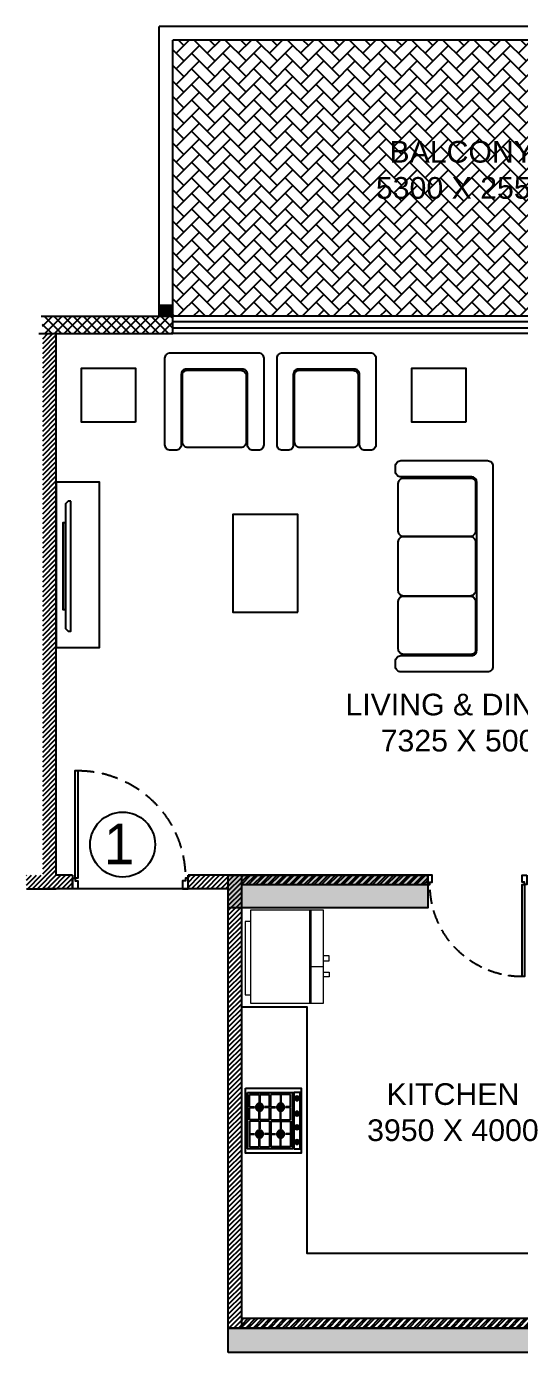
# Model space of a CAD drawing. Header units: millimetres. Extents: x 9732424 to 9753484, y 4290578 to 4302818.
# Drawn here: x 9732424 to 9736977, y 4290578 to 4302818 of the extents above; entities that cross this region are included whole.
import ezdxf

# ---------------------------------------------------------------- set-up
doc = ezdxf.new("R2010")
doc.units = ezdxf.units.MM
doc.header["$LTSCALE"] = 300
doc.linetypes.add('DASHED', pattern=[0.75, 0.5, -0.25])
doc.linetypes.add('DASHED2', pattern=[0.375, 0.25, -0.125])
for name, color, linetype in [('3', 3, 'Continuous'), ('A-COLUMN', 2, 'Continuous'), ('A-COLUMN HATCH', 8, 'Continuous'), ('A-COLUMN-HATCH', 8, 'Continuous'), ('A-DOOR', 1, 'Continuous'), ('A-FURNITURE', 5, 'Continuous'), ('A-GLASS', 1, 'Continuous'), ('A-LINE-MEDIUM', 1, 'Continuous'), ('A-SUNK 250', 8, 'Continuous'), ('A-TEXT', 3, 'Continuous'), ('A-WALL', 3, 'Continuous'), ('A-WALL-HATCH-125MM', 8, 'Continuous'), ('A-WALL-HATCH-160MM', 5, 'Continuous'), ('A-WALL-HATCH-90MM', 8, 'Continuous'), ('A-WALL-PARAPET', 1, 'Continuous'), ('A-WINDOW', 5, 'Continuous')]:
    doc.layers.add(name, color=color, linetype=linetype)
doc.layers.add('FUR', color=8, linetype='Continuous', lineweight=5)
doc.styles.add('ARIAL', font='arial.ttf')
doc.styles.add('FUTURA MD BT', font='')
doc.styles.get('FUTURA MD BT').set_extended_font_data('Futura Md BT')

# ---------------------------------------------------------------- blocks, each defined once
blk = doc.blocks.new('RRF')
at = {"layer": 'A-FURNITURE', "elevation": 0}
blk.add_lwpolyline([(2702126, -453956), (2702389, -453956), (2702389, -452431), (2701989, -452431), (2701989, -453956), (2702389, -453956)], dxfattribs=at)
for points in [[(2702124, -452606), (2702099, -452606), (2702074, -452631), (2702074, -453781), (2702099, -453806), (2702124, -453806)], [(2702074, -452806), (2702049, -452806), (2702049, -453606), (2702074, -453606)]]:
    blk.add_lwpolyline(points, close=True, dxfattribs=at)
blk = doc.blocks.new('DR-1067')
at = {"layer": 'A-DOOR'}
for points in [[(149116, -100321), (148124, -100321), (148124, -100346), (149116, -100346)], [(149216, -100296), (149116, -100296), (149116, -100321), (149141, -100321), (149141, -100346), (149216, -100346)], [(149216, -101363), (149116, -101363), (149116, -101338), (149141, -101338), (149141, -101313), (149216, -101313)]]:
    blk.add_lwpolyline(points, close=True, dxfattribs=at)
at = {"layer": 'A-DOOR', "color": 5, "linetype": 'DASHED'}
blk.add_arc((149116, -100346), 992, 180, 270, dxfattribs=at)
blk = doc.blocks.new('frz')
at = {"layer": 'FUR', "color": 5}
for p, q in [((113997, -361182), (114857, -361182)), ((113997, -361857), (113997, -361182)), ((114285, -361129), (114240, -361129)), ((114240, -361129), (114240, -361182)), ((114285, -361182), (114285, -361129)), ((114338, -361297), (114338, -361182)), ((114390, -361129), (114436, -361129)), ((114390, -361182), (114390, -361129)), ((114436, -361129), (114436, -361182)), ((114857, -361182), (114857, -361857)), ((113997, -361297), (114857, -361297)), ((113997, -361308), (114857, -361308)), ((114857, -361857), (113997, -361857))]:
    blk.add_line(p, q, dxfattribs=at)
blk.add_lwpolyline([(114753, -361857), (114753, -361907), (114075, -361907), (114075, -361857)], dxfattribs=at)
blk = doc.blocks.new('A$C186D51AF')
at = {"layer": 'A-FURNITURE', "linetype": 'DASHED2', "ltscale": 150}
h = blk.add_hatch(dxfattribs=at)
h.set_pattern_fill('HEX', color=8, scale=9.473684, style=0)
h.set_pattern_definition([(90, (168.3158, 385.7368), (-2.05111, 3e-16), [1.1842, -2.36842]), (210, (168.3158, 385.7368), (1.02556, -1.77632), [1.1842, -2.36842]), (150, (168.3158, 386.921), (-1.02556, -1.77632), [1.1842, -2.36842])])
edge = h.paths.add_edge_path()
edge.add_ellipse((176, 386), major_axis=(11.4, 11.4), ratio=1, start_angle=45, end_angle=225)
edge.add_ellipse((176, 386), major_axis=(11.4, 11.4), ratio=1, start_angle=225, end_angle=405)
h = blk.add_hatch(dxfattribs=at)
h.set_pattern_fill('HEX', color=8, scale=9.473684, style=0)
h.set_pattern_definition([(90, (431.6842, 385.7368), (2.05111, -3e-16), [1.1842, -2.36842]), (330, (431.6842, 385.7368), (-1.02556, -1.77632), [1.1842, -2.36842]), (30, (431.6842, 386.921), (1.02556, -1.77632), [1.1842, -2.36842])])
h.paths.add_polyline_path([(440, 386, -1), (408, 386, -1)])
h = blk.add_hatch(dxfattribs=at)
h.set_pattern_fill('HEX', color=8, scale=9.473684, style=0)
h.set_pattern_definition([(270, (168.3158, 190.579), (-2.05111, 3e-16), [1.1842, -2.36842]), (150, (168.3158, 190.579), (1.02556, 1.77632), [1.1842, -2.36842]), (210, (168.3158, 189.3947), (-1.02556, 1.77632), [1.1842, -2.36842])])
h.paths.add_polyline_path([(160, 191, 1), (192, 191, 1)])
h = blk.add_hatch(dxfattribs=at)
h.set_pattern_fill('HEX', color=8, scale=9.473684, style=0)
h.set_pattern_definition([(270, (431.6842, 190.579), (2.05111, -3e-16), [1.1842, -2.36842]), (30, (431.6842, 190.579), (-1.02556, 1.77632), [1.1842, -2.36842]), (330, (431.6842, 189.3947), (1.02556, 1.77632), [1.1842, -2.36842])])
h.paths.add_polyline_path([(440, 191, -1), (408, 191, -1)])
at = {"layer": 'A-FURNITURE', "color": 8, "linetype": 'DASHED2', "ltscale": 150}
for p, q in [((58, 389, 0), (107, 389, 0)), ((58, 383, 0), (107, 383, 0)), ((107, 389, 0), (107, 383, 0)), ((107, 388, 0), (129, 388, 0)), ((107, 384, 0), (129, 384, 0)), ((129, 384, 0), (129, 388, 0)), ((174, 478, 0), (174, 455, 0)), ((179, 455, 0), (174, 455, 0)), ((174, 455, 0), (174, 433, 0)), ((174, 433, 0), (178, 433, 0)), ((178, 455, 0), (178, 433, 0)), ((179, 478, 0), (179, 455, 0)), ((223, 388, 0), (223, 384, 0)), ((246, 388, 0), (223, 388, 0)), ((246, 384, 0), (223, 384, 0)), ((294, 389, 0), (246, 389, 0)), ((246, 383, 0), (246, 389, 0)), ((294, 383, 0), (246, 383, 0)), ((294, 389, 0), (294, 478, 0)), ((294, 294, 0), (294, 383, 0)), ((306, 389, 0), (306, 478, 0)), ((306, 389, 0), (354, 389, 0)), ((306, 294, 0), (306, 383, 0)), ((306, 383, 0), (354, 383, 0)), ((354, 383, 0), (354, 389, 0)), ((354, 388, 0), (377, 388, 0)), ((354, 384, 0), (377, 384, 0)), ((377, 388, 0), (377, 384, 0)), ((421, 478, 0), (421, 455, 0)), ((421, 455, 0), (426, 455, 0)), ((422, 455, 0), (422, 433, 0)), ((426, 433, 0), (422, 433, 0)), ((426, 478, 0), (426, 455, 0)), ((426, 455, 0), (426, 433, 0)), ((471, 384, 0), (471, 388, 0)), ((493, 388, 0), (471, 388, 0)), ((493, 384, 0), (471, 384, 0)), ((542, 389, 0), (493, 389, 0)), ((493, 389, 0), (493, 383, 0)), ((542, 383, 0), (493, 383, 0)), ((174, 294, 0), (58, 294, 0)), ((174, 282, 0), (58, 282, 0)), ((178, 339, 0), (174, 339, 0)), ((174, 316, 0), (174, 339, 0)), ((174, 294, 0), (174, 316, 0)), ((174, 316, 0), (179, 316, 0)), ((174, 282, 0), (174, 260, 0)), ((174, 260, 0), (179, 260, 0)), ((174, 260, 0), (174, 238, 0)), ((178, 316, 0), (178, 339, 0)), ((178, 260, 0), (178, 238, 0)), ((179, 294, 0), (179, 316, 0)), ((294, 294, 0), (179, 294, 0)), ((294, 282, 0), (179, 282, 0)), ((179, 282, 0), (179, 260, 0)), ((294, 282, 0), (294, 193, 0)), ((306, 294, 0), (421, 294, 0)), ((306, 282, 0), (421, 282, 0)), ((306, 282, 0), (306, 193, 0)), ((421, 294, 0), (421, 316, 0)), ((426, 316, 0), (421, 316, 0)), ((421, 282, 0), (421, 260, 0)), ((426, 260, 0), (421, 260, 0)), ((422, 339, 0), (426, 339, 0)), ((422, 316, 0), (422, 339, 0)), ((422, 260, 0), (422, 238, 0)), ((426, 316, 0), (426, 339, 0)), ((426, 294, 0), (426, 316, 0)), ((426, 294, 0), (542, 294, 0)), ((426, 282, 0), (542, 282, 0)), ((426, 282, 0), (426, 260, 0)), ((426, 260, 0), (426, 238, 0)), ((58, 193, 0), (107, 193, 0)), ((58, 188, 0), (107, 188, 0)), ((107, 188, 0), (107, 193, 0)), ((107, 192, 0), (129, 192, 0)), ((107, 189, 0), (129, 189, 0)), ((129, 192, 0), (129, 189, 0)), ((178, 238, 0), (174, 238, 0)), ((174, 144, 0), (178, 144, 0)), ((174, 121, 0), (174, 144, 0)), ((178, 121, 0), (178, 144, 0)), ((223, 189, 0), (223, 192, 0)), ((246, 192, 0), (223, 192, 0)), ((246, 189, 0), (223, 189, 0)), ((294, 193, 0), (246, 193, 0)), ((246, 193, 0), (246, 188, 0)), ((294, 188, 0), (246, 188, 0)), ((294, 188, 0), (294, 99, 0)), ((306, 193, 0), (354, 193, 0)), ((306, 188, 0), (306, 99, 0)), ((306, 188, 0), (354, 188, 0)), ((354, 193, 0), (354, 188, 0)), ((354, 192, 0), (377, 192, 0)), ((354, 189, 0), (377, 189, 0)), ((377, 189, 0), (377, 192, 0)), ((422, 238, 0), (426, 238, 0)), ((426, 144, 0), (422, 144, 0)), ((422, 121, 0), (422, 144, 0)), ((426, 121, 0), (426, 144, 0)), ((471, 192, 0), (471, 189, 0)), ((493, 192, 0), (471, 192, 0)), ((493, 189, 0), (471, 189, 0)), ((542, 193, 0), (493, 193, 0)), ((493, 188, 0), (493, 193, 0)), ((542, 188, 0), (493, 188, 0)), ((174, 99, 0), (174, 121, 0)), ((179, 121, 0), (174, 121, 0)), ((179, 99, 0), (179, 121, 0)), ((421, 99, 0), (421, 121, 0)), ((421, 121, 0), (426, 121, 0)), ((426, 99, 0), (426, 121, 0))]:
    blk.add_line(p, q, dxfattribs=at)
at = {"layer": 'A-FURNITURE', "color": 5}
for p, q in [((76, 46, 0), (108, 25, 0)), ((82, 54, 0), (113, 33, 0)), ((216, 46, 0), (248, 25, 0)), ((222, 54, 0), (253, 33, 0)), ((344, 46, 0), (375, 25, 0)), ((349, 54, 0), (381, 33, 0)), ((480, 46, 0), (511, 25, 0)), ((485, 54, 0), (517, 33, 0))]:
    blk.add_line(p, q, dxfattribs=at)
at = {"layer": 'A-FURNITURE', "color": 5, "elevation": 0}
for points in [[(0, 516), (0, 0), (600, 0), (600, 516)], [(39, 497), (39, 80), (561, 80), (561, 497)], [(561, 68), (561, 10), (39, 10), (39, 68)]]:
    blk.add_lwpolyline(points, close=True, dxfattribs=at)
at = {"layer": 'A-FURNITURE', "color": 8, "linetype": 'DASHED2', "ltscale": 150, "elevation": 0}
for points in [[(174, 478), (58, 478), (58, 389)], [(58, 383), (58, 294)], [(294, 478), (179, 478)], [(306, 478), (421, 478)], [(426, 478), (542, 478), (542, 389)], [(542, 383), (542, 294)], [(58, 193), (58, 282)], [(542, 193), (542, 282)], [(174, 99), (58, 99), (58, 188)], [(426, 99), (542, 99), (542, 188)], [(294, 99), (179, 99)], [(306, 99), (421, 99)]]:
    blk.add_lwpolyline(points, dxfattribs=at)
for points in [[(157, 387), (154, 388), (154, 387), (157, 386)], [(158, 383), (154, 382), (154, 381), (158, 382)], [(158, 392), (155, 393), (155, 392), (158, 391)], [(159, 378), (156, 376), (156, 376), (159, 377)], [(161, 396), (157, 398), (157, 398), (160, 395)], [(161, 374), (159, 372), (159, 371), (162, 373)], [(164, 400), (161, 403), (160, 402), (163, 399)], [(165, 371), (163, 368), (163, 367), (166, 370)], [(168, 403), (166, 406), (165, 405), (167, 402)], [(169, 368), (168, 365), (168, 364), (170, 368)], [(172, 404), (171, 408), (170, 408), (171, 404)], [(177, 405), (177, 408), (176, 408), (176, 405)], [(182, 404), (182, 408), (182, 408), (181, 404)], [(183, 368), (184, 364), (185, 365), (184, 368)], [(186, 402), (188, 405), (187, 406), (185, 403)], [(187, 370), (189, 367), (190, 368), (188, 371)], [(190, 399), (192, 402), (192, 403), (189, 400)], [(191, 373), (194, 371), (194, 372), (191, 374)], [(193, 395), (196, 398), (195, 398), (192, 396)], [(193, 377), (197, 376), (197, 376), (194, 378)], [(195, 391), (198, 392), (198, 393), (194, 392)], [(195, 386), (199, 387), (199, 388), (195, 387)], [(195, 382), (199, 381), (199, 382), (195, 383)], [(405, 386), (401, 387), (401, 388), (405, 387)], [(405, 382), (401, 381), (401, 382), (405, 383)], [(405, 391), (402, 392), (402, 393), (406, 392)], [(407, 377), (403, 376), (403, 376), (406, 378)], [(407, 395), (404, 398), (405, 398), (408, 396)], [(409, 373), (406, 371), (406, 372), (409, 374)], [(410, 399), (408, 402), (408, 403), (411, 400)], [(413, 370), (411, 367), (410, 368), (412, 371)], [(414, 402), (412, 405), (413, 406), (415, 403)], [(417, 368), (416, 364), (415, 365), (416, 368)], [(418, 404), (418, 408), (418, 408), (419, 404)], [(423, 405), (423, 408), (424, 408), (424, 405)], [(428, 404), (429, 408), (430, 408), (429, 404)], [(431, 368), (432, 365), (432, 364), (430, 368)], [(432, 403), (434, 406), (435, 405), (433, 402)], [(435, 371), (437, 368), (437, 367), (434, 370)], [(436, 400), (439, 403), (440, 402), (437, 399)], [(439, 374), (441, 372), (441, 371), (438, 373)], [(439, 396), (443, 398), (443, 398), (440, 395)], [(441, 378), (444, 376), (444, 376), (441, 377)], [(442, 392), (445, 393), (445, 392), (442, 391)], [(442, 383), (446, 382), (446, 381), (442, 382)], [(443, 387), (446, 388), (446, 387), (443, 386)], [(174, 367), (173, 363), (174, 363), (174, 367)], [(178, 367), (179, 363), (180, 363), (179, 367)], [(422, 367), (421, 363), (420, 363), (421, 367)], [(426, 367), (427, 363), (426, 363), (426, 367)], [(158, 194), (154, 194), (154, 195), (158, 195)], [(157, 189), (154, 189), (154, 190), (157, 190)], [(158, 184), (155, 183), (155, 184), (158, 185)], [(159, 198), (156, 200), (156, 201), (159, 199)], [(161, 180), (157, 178), (157, 179), (160, 181)], [(161, 202), (159, 205), (159, 205), (162, 203)], [(164, 176), (161, 174), (160, 174), (163, 177)], [(165, 206), (163, 209), (163, 209), (166, 206)], [(168, 174), (166, 170), (165, 171), (167, 174)], [(169, 208), (168, 212), (168, 212), (170, 208)], [(172, 172), (171, 168), (170, 169), (171, 172)], [(174, 209), (173, 213), (174, 213), (174, 209)], [(177, 172), (177, 168), (176, 168), (176, 172)], [(178, 209), (179, 213), (180, 213), (179, 209)], [(182, 172), (182, 169), (182, 168), (181, 172)], [(183, 208), (184, 212), (185, 212), (184, 208)], [(186, 174), (188, 171), (187, 170), (185, 174)], [(187, 206), (189, 209), (190, 209), (188, 206)], [(190, 177), (192, 174), (192, 174), (189, 176)], [(191, 203), (194, 205), (194, 205), (191, 202)], [(193, 181), (196, 179), (195, 178), (192, 180)], [(193, 199), (197, 201), (197, 200), (194, 198)], [(195, 185), (198, 184), (198, 183), (194, 184)], [(195, 195), (199, 195), (199, 194), (195, 194)], [(195, 190), (199, 190), (199, 189), (195, 189)], [(405, 195), (401, 195), (401, 194), (405, 194)], [(405, 190), (401, 190), (401, 189), (405, 189)], [(405, 185), (402, 184), (402, 183), (406, 184)], [(407, 199), (403, 201), (403, 200), (406, 198)], [(407, 181), (404, 179), (405, 178), (408, 180)], [(409, 203), (406, 205), (406, 205), (409, 202)], [(410, 177), (408, 174), (408, 174), (411, 176)], [(413, 206), (411, 209), (410, 209), (412, 206)], [(414, 174), (412, 171), (413, 170), (415, 174)], [(417, 208), (416, 212), (415, 212), (416, 208)], [(418, 172), (418, 169), (418, 168), (419, 172)], [(422, 209), (421, 213), (420, 213), (421, 209)], [(423, 172), (423, 168), (424, 168), (424, 172)], [(426, 209), (427, 213), (426, 213), (426, 209)], [(428, 172), (429, 168), (430, 169), (429, 172)], [(431, 208), (432, 212), (432, 212), (430, 208)], [(432, 174), (434, 170), (435, 171), (433, 174)], [(435, 206), (437, 209), (437, 209), (434, 206)], [(436, 176), (439, 174), (440, 174), (437, 177)], [(439, 202), (441, 205), (441, 205), (438, 203)], [(439, 180), (443, 178), (443, 179), (440, 181)], [(441, 198), (444, 200), (444, 201), (441, 199)], [(442, 194), (446, 194), (446, 195), (442, 195)], [(442, 184), (445, 183), (445, 184), (442, 185)], [(443, 189), (446, 189), (446, 190), (443, 190)]]:
    blk.add_lwpolyline(points, close=True, dxfattribs=at)
at = {"layer": 'A-FURNITURE', "color": 8, "linetype": 'DASHED2', "ltscale": 150}
for centre, radius in [((176, 386, 0), 35.1), ((176, 386, 0), 23.7), ((176, 386, 0), 18), ((176, 386, 0), 16.1), ((424, 386, 0), 35.1), ((424, 386, 0), 23.7), ((424, 386, 0), 18), ((424, 386, 0), 16.1), ((176, 191, 0), 35.1), ((176, 191, 0), 23.7), ((176, 191, 0), 18), ((176, 191, 0), 16.1), ((424, 191, 0), 35.1), ((424, 191, 0), 23.7), ((424, 191, 0), 18), ((424, 191, 0), 16.1)]:
    blk.add_circle(centre, radius, dxfattribs=at)
at = {"layer": 'A-FURNITURE', "color": 5}
for centre in [(95, 39, 0), (235, 39, 0), (362, 39, 0), (498, 39, 0)]:
    blk.add_circle(centre, 19.6, dxfattribs=at)
blk = doc.blocks.new('3 seater')
at = {"layer": 'A-FURNITURE'}
for points in [[(25, -825), (675, -825, 0.414214), (725, -775), (725, 775, 0.414214), (675, 825), (25, 825, -0.414214), (-25, 875), (-25, 925, -0.414214), (25, 975), (825, 975, -0.414214), (875, 925), (875, -925, -0.414214), (825, -975), (25, -975, -0.414214), (-25, -925), (-25, -875, -0.414214)], [(50, 813), (675, 813, -0.414214), (713, 775), (713, 325, -0.414214), (663, 275), (50, 275, -0.414214), (0, 325), (0, 763, -0.414214)], [(50, 275), (663, 275, -0.414214), (713, 225), (713, -225, -0.414214), (663, -275), (50, -275, -0.414214), (0, -225), (0, 225, -0.414214)], [(50, -275), (663, -275, -0.414214), (713, -325), (713, -775, -0.414214), (675, -813), (50, -813, -0.414214), (0, -763), (0, -325, -0.414214)]]:
    blk.add_lwpolyline(points, format="xyb", close=True, dxfattribs=at)

msp = doc.modelspace()

# ---------------------------------------------------------------- hatches: boundary and pattern name
at = {"layer": 'A-COLUMN HATCH'}
msp.add_hatch(color=256, dxfattribs=at).paths.add_polyline_path([(9734287, 4290578), (9734287, 4290803), (9741404, 4290803), (9741404, 4290578)])
at = {"layer": 'A-COLUMN-HATCH'}
msp.add_hatch(color=256, dxfattribs=at).paths.add_polyline_path([(9734287, 4294683), (9734287, 4294983), (9736129, 4294983), (9736129, 4294683)])
at = {"layer": 'A-SUNK 250', "ltscale": 0.5}
h = msp.add_hatch(dxfattribs=at)
h.set_pattern_fill('AR-HBONE', color=256, style=0)
h.set_pattern_definition([(45, (25933.02, -101633.87), (1e-14, 143.6840979), [304.8, -101.6]), (135, (26004.86, -101562.03), (1e-14, 143.6840979), [304.8, -101.6])])
h.paths.add_polyline_path([(9733775, 4302693), (9739075, 4302693), (9739075, 4300143), (9733775, 4300143)])
at = {"layer": 'A-WALL-HATCH-125MM'}
h = msp.add_hatch(dxfattribs=at)
h.set_pattern_fill('ANSI31', color=256, scale=10)
h.set_pattern_definition([(45, (42970.162, -63658.082), (-22.4506403, 22.4506403), [])])
h.paths.add_polyline_path([(9732699, 4299983), (9732574, 4299983), (9732574, 4294983), (9732424, 4294983), (9732424, 4294858), (9732849, 4294858), (9732849, 4294983), (9732699, 4294983)])
h = msp.add_hatch(dxfattribs=at)
h.set_pattern_fill('ANSI31', color=256, scale=10)
h.set_pattern_definition([(45, (43190.662, -56688.082), (-22.4506403, 22.4506403), [])])
h.paths.add_polyline_path([(9734287, 4294858), (9733916, 4294858), (9733916, 4294983), (9734412, 4294983), (9734412, 4290803), (9734287, 4290803)])
at = {"layer": 'A-WALL-HATCH-160MM'}
h = msp.add_hatch(dxfattribs=at)
h.set_pattern_fill('ANSI37', color=256, scale=20)
h.set_pattern_definition([(45, (57611.18, -58687.025), (-44.9012806, 44.9012806), []), (135, (57611.18, -58687.025), (-44.9012806, -44.9012806), [])])
h.paths.add_polyline_path([(9732573, 4300143), (9732573, 4299983), (9733775, 4299983), (9733775, 4300143)])
at = {"layer": 'A-WALL-HATCH-90MM'}
h = msp.add_hatch(color=256, dxfattribs=at)
h.dxf.hatch_style = 1
h.paths.add_polyline_path([(9733775, 4300143), (9733775, 4300243), (9733650, 4300243), (9733650, 4300143)])
h = msp.add_hatch(dxfattribs=at)
h.set_pattern_fill('ANSI32', color=256, scale=5)
h.set_pattern_definition([(45, (51582.66, -63668.08), (-33.67596045, 33.67596045), []), (45, (51605.113, -63668.08), (-33.67596045, 33.67596045), [])])
h.paths.add_polyline_path([(9734412, 4294983), (9734412, 4294893), (9736129, 4294893), (9736129, 4294983)])
h = msp.add_hatch(dxfattribs=at)
h.set_pattern_fill('ANSI32', color=256, scale=5)
h.set_pattern_definition([(45, (53672.66, -67758.08), (-33.67596045, 33.67596045), []), (45, (53695.113, -67758.08), (-33.67596045, 33.67596045), [])])
h.paths.add_polyline_path([(9734412, 4290893), (9734412, 4290803), (9738362, 4290803), (9738362, 4290893)])

# ---------------------------------------------------------------- linework, layer by layer
at = {"layer": 'A-COLUMN', "ltscale": 50}
msp.add_lwpolyline([(9734287, 4294683), (9734287, 4294983), (9736129, 4294983), (9736129, 4294683)], close=True, dxfattribs=at)
at = {"layer": 'A-COLUMN', "ltscale": 100}
msp.add_lwpolyline([(9734287, 4290578), (9734287, 4290803), (9741404, 4290803), (9741404, 4290578)], close=True, dxfattribs=at)
at = {"layer": 'A-FURNITURE'}
for points in [[(9734465, 4298956), (9734465, 4299606, 0.414214), (9734415, 4299656), (9733903, 4299656, 0.414214), (9733853, 4299606), (9733853, 4298956, -0.414214), (9733803, 4298906), (9733753, 4298906, -0.414214), (9733703, 4298956), (9733703, 4299756, -0.414214), (9733753, 4299806), (9734565, 4299806, -0.414214), (9734615, 4299756), (9734615, 4298956, -0.414214), (9734565, 4298906), (9734515, 4298906, -0.414214)], [(9735500, 4298956), (9735500, 4299606, 0.414214), (9735450, 4299656), (9734938, 4299656, 0.414214), (9734888, 4299606), (9734888, 4298956, -0.414214), (9734838, 4298906), (9734788, 4298906, -0.414214), (9734738, 4298956), (9734738, 4299756, -0.414214), (9734788, 4299806), (9735600, 4299806, -0.414214), (9735650, 4299756), (9735650, 4298956, -0.414214), (9735600, 4298906), (9735550, 4298906, -0.414214)], [(9733865, 4298981), (9733865, 4299606, -0.414214), (9733903, 4299644), (9734403, 4299644, -0.414214), (9734453, 4299594), (9734453, 4298981, -0.414214), (9734403, 4298931), (9733915, 4298931, -0.414214)], [(9734900, 4298981), (9734900, 4299606, -0.414214), (9734938, 4299644), (9735438, 4299644, -0.414214), (9735488, 4299594), (9735488, 4298981, -0.414214), (9735438, 4298931), (9734950, 4298931, -0.414214)]]:
    msp.add_lwpolyline(points, format="xyb", close=True, dxfattribs=at)
for points in [[(9733431, 4299165), (9732931, 4299165), (9732931, 4299665), (9733431, 4299665)], [(9736482, 4299165), (9735982, 4299165), (9735982, 4299665), (9736482, 4299665)], [(9734930, 4297413), (9734930, 4298313), (9734330, 4298313), (9734330, 4297413)]]:
    msp.add_lwpolyline(points, close=True, dxfattribs=at)
at = {"layer": 'A-FURNITURE', "ltscale": 50}
msp.add_lwpolyline([(9734412, 4293768), (9735012, 4293768), (9735012, 4291493), (9738362, 4291493)], dxfattribs=at)
at = {"layer": 'A-GLASS', "ltscale": 50}
for p, q in [((9739075, 4300093), (9733775, 4300093)), ((9739075, 4300033), (9733775, 4300033))]:
    msp.add_line(p, q, dxfattribs=at)
at = {"layer": 'A-LINE-MEDIUM', "ltscale": 50}
msp.add_line((9733916, 4294858), (9732849, 4294858), dxfattribs=at)
at = {"layer": 'A-TEXT'}
msp.add_circle((9733312, 4295266), 300, dxfattribs=at)
at = {"layer": 'A-WALL', "ltscale": 100}
for p, q in [((9732561, 4300143), (9733775, 4300143)), ((9733775, 4299983), (9733775, 4300143)), ((9732537, 4299983), (9733775, 4299983)), ((9732699, 4294983), (9732699, 4299983)), ((9732849, 4294983), (9732699, 4294983)), ((9732849, 4294983), (9732849, 4294858)), ((9734412, 4294983), (9733916, 4294983)), ((9733916, 4294858), (9733916, 4294983)), ((9733916, 4294858), (9733916, 4294983)), ((9734412, 4290803), (9734412, 4294983)), ((9736129, 4294983), (9734412, 4294983)), ((9736129, 4294983), (9736129, 4294893)), ((9736129, 4294983), (9736129, 4294893)), ((9732424, 4294858), (9732699, 4294858)), ((9732849, 4294858), (9732574, 4294858)), ((9734287, 4294858), (9733916, 4294858)), ((9734287, 4290803), (9734287, 4294858)), ((9736129, 4294893), (9734412, 4294893)), ((9734287, 4290803), (9734287, 4290928)), ((9734412, 4290893), (9738362, 4290893)), ((9741404, 4290803), (9734287, 4290803))]:
    msp.add_line(p, q, dxfattribs=at)
at = {"layer": 'A-WALL'}
msp.add_lwpolyline([(9733775, 4300243), (9733650, 4300243), (9733650, 4300143), (9733775, 4300143)], close=True, dxfattribs=at)
at = {"layer": 'A-WALL-PARAPET', "ltscale": 100}
for p, q in [((9733650, 4300143), (9733650, 4302818)), ((9739200, 4302818), (9733650, 4302818)), ((9733775, 4300143), (9733775, 4302693)), ((9739075, 4302693), (9733775, 4302693)), ((9739075, 4302693), (9733775, 4302693))]:
    msp.add_line(p, q, dxfattribs=at)
at = {"layer": 'A-WINDOW', "ltscale": 50}
for p, q in [((9739075, 4300143), (9733775, 4300143)), ((9739075, 4299983), (9733775, 4299983))]:
    msp.add_line(p, q, dxfattribs=at)

# ---------------------------------------------------------------- block references
at = {"layer": 'A-DOOR', "extrusion": (0, 0, -1), "zscale": -1, "rotation": 270}
msp.add_blockref('DR-1067', (-9632553, 4444073), dxfattribs=at)
at = {"layer": 'A-DOOR', "extrusion": (0, 0, -1), "xscale": 0.8575445173398287, "yscale": 0.8575445173398287, "zscale": -0.8575445173398287, "rotation": 90}
msp.add_blockref('DR-1067', (-9823052, 4167024), dxfattribs=at)
at = {"layer": 'A-FURNITURE'}
for name, p in [('3 seater', (9735857, 4297835)), ('RRF', (7030710, 4751042, 0))]:
    msp.add_blockref(name, p, dxfattribs=at)
at = {"layer": 'A-FURNITURE', "color": 8, "extrusion": (1.1236e-08, 2.97662e-09, 1), "xscale": -1, "rotation": 269.9999997930179}
msp.add_blockref('frz', (10096349, 4179804, 0), dxfattribs=at)
at = {"layer": 'A-FURNITURE', "color": 5, "xscale": -1, "rotation": 90}
msp.add_blockref('A$C186D51AF', (9734962, 4293018, 0), dxfattribs=at)

# ---------------------------------------------------------------- texts
at = {"layer": '3', "extrusion": (0.000483467, -0.001101, 0.999999), "insert": (9736443, 4301225), "char_height": 200, "width": 4756.87, "attachment_point": 8, "text_direction": (1, -3.9e-05, -0.000484), "style": 'ARIAL'}
msp.add_mtext('BALCONY\\P5300 X 2550', dxfattribs=at)
at = {"layer": '3', "extrusion": (0.000483467, 0.001101, 0.999999), "char_height": 200, "width": 4756.87, "attachment_point": 2, "text_direction": (1, 3.9e-05, -0.000484), "style": 'ARIAL'}
for s, insert in [('LIVING & DINING\\P7325 X 5000', (9736487, 4296659, -2)), ('KITCHEN\\P3950 X 4000', (9736362, 4293063, 1))]:
    msp.add_mtext(s, dxfattribs=dict(at, insert=insert))
at = {"layer": 'A-TEXT', "extrusion": (0.000483467, -0.001101, 0.999999), "insert": (9733279, 4295460), "char_height": 375, "width": 3753.51, "attachment_point": 2, "text_direction": (1, 0, -0.000483), "style": 'FUTURA MD BT'}
msp.add_mtext('1', dxfattribs=at)

doc.saveas('drawing.dxf')
